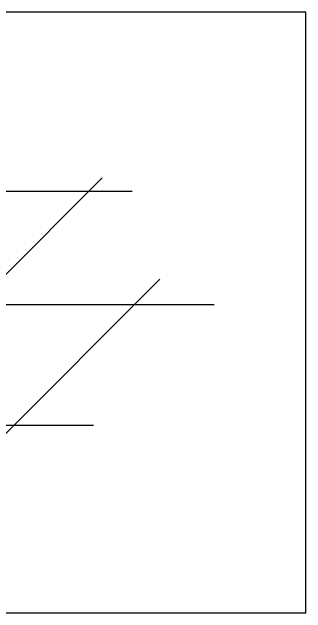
# Model space of a CAD drawing. Header units: metres. Extents: x 0 to 420, y 0 to 297.
# Drawn here: x 274.7 to 420, y 0 to 297 of the extents above; entities that cross this region are included whole.
import ezdxf

# ---------------------------------------------------------------- set-up
doc = ezdxf.new("R2010")
doc.units = ezdxf.units.M

msp = doc.modelspace()

# ---------------------------------------------------------------- linework, layer by layer
for p, q in [((420, 296.97), (0, 296.97)), ((420, 0), (420, 296.97)), ((189.16, 84.9), (319.3, 215.03)), ((258.97, 208.49), (334.03, 208.49)), ((267.73, 84.9), (347.72, 164.89)), ((218.85, 152.44), (374.56, 152.44)), ((85.53, 92.89), (315.01, 92.89)), ((0, 0), (420, 0))]:
    msp.add_line(p, q)

doc.saveas('drawing.dxf')
